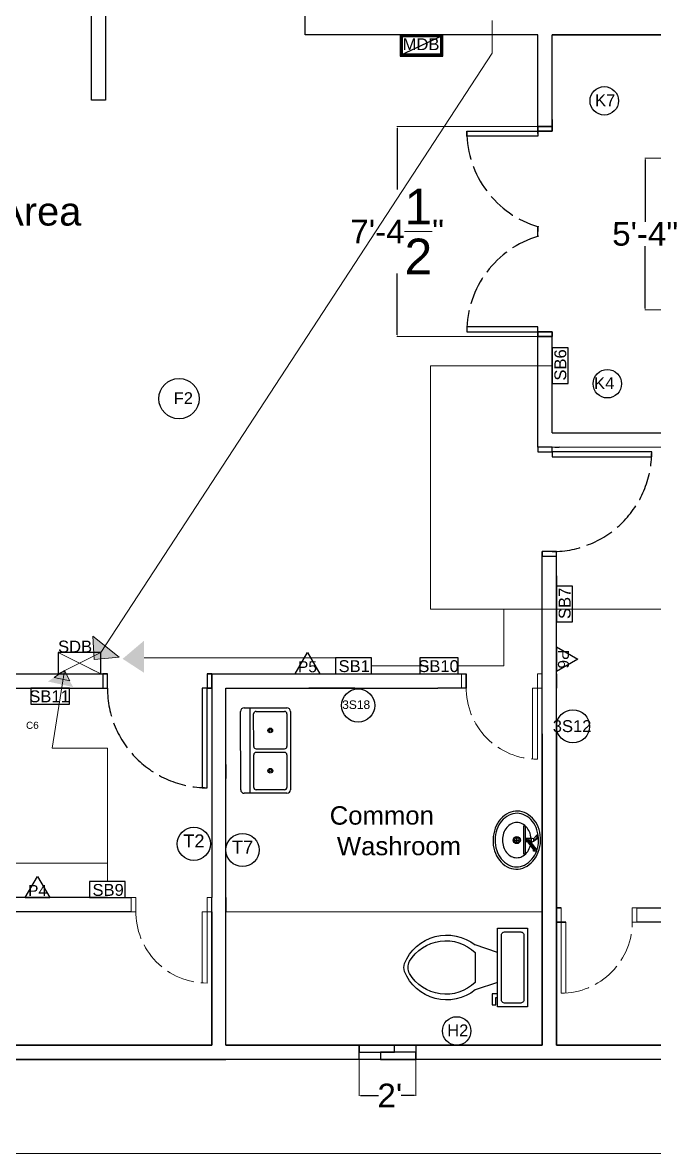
# Model space of a CAD drawing. Header units: inches. Extents: x 1396 to 31789, y 4626 to 27828.
# Drawn here: x 24419.8 to 24686.2, y 26035.4 to 26512.1 of the extents above; entities that cross this region are included whole.
import ezdxf
from ezdxf.enums import TextEntityAlignment as Align

# ---------------------------------------------------------------- set-up
doc = ezdxf.new("R2010")
doc.units = ezdxf.units.IN
doc.header["$MEASUREMENT"] = 0
doc.linetypes.add('ACAD_ISO02W100', pattern=[15, 12, -3])
doc.layers.add('bath', color=4, linetype='Continuous')
doc.layers.add('SB Grouping and', color=1, linetype='ACAD_ISO02W100')
doc.layers.add('text', color=6, linetype='Continuous', lineweight=9)
doc.styles.add('Arial', font='arial.ttf')
doc.styles.get("Standard").update_dxf_attribs({"font": 'arial.ttf'})
doc.dimstyles.new('civil layout', dxfattribs={"dimtxt": 10, "dimasz": 0.625, "dimexe": 0.18, "dimexo": 0.0625, "dimgap": 0.09, "dimtad": 0, "dimtih": 1, "dimtoh": 1, "dimdec": 1, "dimzin": 0, "dimdsep": 46, "dimlunit": 4, "dimtxsty": 'Standard', "dimcen": 0.09, "dimclrd": 256, "dimclre": 256, "dimclrt": 256, "dimadec": 0, "dimazin": 0, "dimtfac": 1.5, "dimtdec": 1, "dimtofl": 0, "dimtmove": 0, "dimatfit": 0, "dimfxl": 1, "dimtolj": 1, "dimtzin": 0, "dimlwe": -1, "dimarcsym": 0})

# ---------------------------------------------------------------- blocks, each defined once
blk = doc.blocks.new('*D182')
at = {"layer": 'Defpoints', "color": 0, "transparency": 16777216}
for p in [(24682.28, 26455.02), (24694.91, 26455.02), (24694.91, 26391.02)]:
    blk.add_point(p, dxfattribs=at)
at = {"layer": 'text', "transparency": 16777216}
for p, q in [((24694.85, 26455.02), (24682.1, 26455.02)), ((24694.85, 26391.02), (24682.1, 26391.02))]:
    blk.add_line(p, q, dxfattribs=at)
at = {"layer": 'text', "lineweight": -2, "transparency": 16777216}
for p, q in [((24682.28, 26454.39), (24682.28, 26428.19)), ((24682.28, 26391.64), (24682.28, 26417.84))]:
    blk.add_line(p, q, dxfattribs=at)
at = {"layer": 'text', "transparency": 16777216}
for points in [[(24682.18, 26454.39), (24682.39, 26454.39), (24682.28, 26455.02)], [(24682.18, 26391.64), (24682.39, 26391.64), (24682.28, 26391.02)]]:
    blk.add_solid(points, dxfattribs=at)
at = {"layer": 'text', "transparency": 16777216, "insert": (24682.28, 26423.02), "char_height": 10, "attachment_point": 5}
blk.add_mtext('\\A1;5\'-4"', dxfattribs=at)
blk = doc.blocks.new('*D185')
at = {"layer": 'Defpoints', "color": 0, "transparency": 16777216}
for p in [(24561.62, 26075.02), (24585.62, 26075.02), (24585.62, 26059.79)]:
    blk.add_point(p, dxfattribs=at)
at = {"layer": 'text', "transparency": 16777216}
for p, q in [((24561.62, 26074.96), (24561.62, 26059.61)), ((24585.62, 26074.96), (24585.62, 26059.61))]:
    blk.add_line(p, q, dxfattribs=at)
at = {"layer": 'text', "lineweight": -2, "transparency": 16777216}
for p, q in [((24562.25, 26059.79), (24569.85, 26059.79)), ((24585, 26059.79), (24579.4, 26059.79))]:
    blk.add_line(p, q, dxfattribs=at)
at = {"layer": 'text', "transparency": 16777216}
for points in [[(24562.25, 26059.9), (24562.25, 26059.69), (24561.62, 26059.79)], [(24585, 26059.9), (24585, 26059.69), (24585.62, 26059.79)]]:
    blk.add_solid(points, dxfattribs=at)
at = {"layer": 'text', "transparency": 16777216, "insert": (24574.62, 26059.79), "char_height": 10, "attachment_point": 5}
blk.add_mtext("\\A1;2'", dxfattribs=at)
blk = doc.blocks.new('Toilet - top')
for p, q in [((9.5, -6), (9.5, -2)), ((-10, -8.5), (-8, -8.5)), ((-10, -9.5), (-10, -8.5)), ((-8, -8.5), (-8, -8)), ((-7, -8), (-7, -9.5)), ((-4, -8), (-6, -14)), ((4, -8), (6, -14)), ((-7, -9.5), (-10, -9.5)), ((4, -14), (-4, -14))]:
    blk.add_line(p, q)
blk.add_lwpolyline([(10.5, -8), (10.5, 0), (-10.5, 0), (-10.5, -8)], close=True)
for points in [[(-9.5, -2), (-9.5, -6)], [(8.5, -1), (-8.5, -1)], [(-8.5, -7), (8.5, -7)]]:
    blk.add_lwpolyline(points)
for centre, radius, start, end in [((-8.62, -1.88), 0.884, 81.8699, 188.1301), ((8.62, -1.88), 0.884, 351.8699, 98.1301), ((-8.62, -6.12), 0.884, 171.8699, 278.1301), ((8.62, -6.12), 0.884, 261.8699, 8.1301), ((3.52, -21.58), 12.17, 141.4691, 247.9714), ((4.2, -21.82), 11.33, 136.3677, 238.9468), ((-3.52, -21.58), 12.17, 292.0284, 38.5307), ((-4.2, -21.82), 11.33, 301.053, 43.6321), ((0, -27.88), 4, 245.7318, 294.2682), ((0, -29), 4, 254.8605, 285.1395)]:
    blk.add_arc(centre, radius, start, end)
blk = doc.blocks.new('Sink-double - 36 in top')
for p, q in [((-18, -4), (18, -4)), ((-0.75, -18.5), (-0.75, -6.5)), ((0.75, -6.5), (0.75, -18.5))]:
    blk.add_line(p, q)
for points in [[(-16.5, 0), (16.5, 0)], [(-18, -19.5), (-18, -1.5)], [(18, -1.5), (18, -19.5)], [(-16.5, -18.5), (-16.5, -6.5)], [(-15.5, -5.5), (-1.75, -5.5)], [(1.75, -5.5), (15.5, -5.5)], [(16.5, -6.5), (16.5, -18.5)], [(16.5, -21), (-16.5, -21)], [(-1.75, -19.5), (-15.5, -19.5)], [(15.5, -19.5), (1.75, -19.5)]]:
    blk.add_lwpolyline(points)
for centre, radius in [((-8.5, -12.5), 1), ((-8.5, -12.5), 0.5), ((8.5, -12.5), 1), ((8.5, -12.5), 0.5)]:
    blk.add_circle(centre, radius)
for centre, radius, start, end in [((-16.5, -1.5), 1.5, 90, 180), ((16.5, -1.5), 1.5, 0, 90), ((-15.5, -6.5), 1, 90, 180), ((-1.75, -6.5), 1, 0, 90), ((1.75, -6.5), 1, 90, 180), ((15.5, -6.5), 1, 0, 90), ((-15.5, -18.5), 1, 180, 270), ((-1.75, -18.5), 1, 270, 0), ((1.75, -18.5), 1, 180, 270), ((15.5, -18.5), 1, 270, 0), ((-16.5, -19.5), 1.5, 180, 270), ((16.5, -19.5), 1.5, 270, 0)]:
    blk.add_arc(centre, radius, start, end)
blk = doc.blocks.new('*D195')
at = {"layer": 'Defpoints', "color": 0, "transparency": 16777216}
for p in [(24640.03, 26468.31), (24577.72, 26379.82), (24640.03, 26379.82)]:
    blk.add_point(p, dxfattribs=at)
at = {"layer": 'text', "transparency": 16777216}
for p, q in [((24639.96, 26468.31), (24577.54, 26468.31)), ((24639.96, 26379.82), (24577.54, 26379.82))]:
    blk.add_line(p, q, dxfattribs=at)
at = {"layer": 'text', "lineweight": -2, "transparency": 16777216}
for p, q in [((24577.72, 26467.68), (24577.72, 26441.71)), ((24577.72, 26380.44), (24577.72, 26406.41))]:
    blk.add_line(p, q, dxfattribs=at)
at = {"layer": 'text', "transparency": 16777216}
for points in [[(24577.61, 26467.68), (24577.82, 26467.68), (24577.72, 26468.31)], [(24577.61, 26380.44), (24577.82, 26380.44), (24577.72, 26379.82)]]:
    blk.add_solid(points, dxfattribs=at)
at = {"layer": 'text', "transparency": 16777216, "insert": (24577.72, 26424.06), "char_height": 10, "attachment_point": 5}
blk.add_mtext('\\A1;7\'-4{\\H1.5x;\\S1/2;}"', dxfattribs=at)
blk = doc.blocks.new('Sink - Oval top')
for p, q in [((-1, 0), (1, 0)), ((0, 1), (0, -1))]:
    blk.add_line(p, q)
at = {"linetype": 'Continuous'}
for points in [[(-12.23, 0.39, 0.117634), (-11.46, -3.36, 0.104469), (-8.88, -6.8, 0.090016), (-5.08, -9.07, 0.08192), (-0.32, -10.02, 0.08192), (4.49, -9.38, 0.090016), (8.42, -7.36, 0.104469), (11.22, -4.09, 0.117634), (12.23, -0.39, 0.117634), (11.46, 3.36, 0.104469), (8.88, 6.8, 0.090016), (5.08, 9.07, 0.08192), (0.32, 10.02, 0.08192), (-4.49, 9.38, 0.090016), (-8.42, 7.36, 0.104469), (-11.22, 4.09, 0.117634)], [(-11.29, 0.16, 0.118622), (-10.52, -3.25, 0.104678), (-8.07, -6.36, 0.089562), (-4.54, -8.37, 0.081185), (-0.13, -9.15, 0.081185), (4.3, -8.49, 0.089562), (7.89, -6.58, 0.104678), (10.42, -3.55, 0.118622), (11.29, -0.16, 0.118622), (10.52, 3.25, 0.104678), (8.07, 6.36, 0.089562), (4.54, 8.37, 0.081185), (0.13, 9.15, 0.081185), (-4.3, 8.49, 0.089562), (-7.89, 6.58, 0.104678), (-10.42, 3.55, 0.118622)], [(-7.42, 0.08, 0.118283), (-6.91, -2.17, 0.104607), (-5.29, -4.21, 0.089718), (-2.97, -5.53, 0.081436), (-0.07, -6.04, 0.081436), (2.84, -5.59, 0.089718), (5.2, -4.33, 0.104607), (6.86, -2.32, 0.118283), (7.42, -0.08, 0.118283), (6.91, 2.17, 0.104607), (5.29, 4.21, 0.089718), (2.97, 5.53, 0.081436), (0.07, 6.04, 0.081436), (-2.84, 5.59, 0.089718), (-5.2, 4.33, 0.104607), (-6.86, 2.32, 0.118283)]]:
    blk.add_lwpolyline(points, format="xyb", close=True, dxfattribs=at)
for radius in [1.5, 1]:
    blk.add_circle((0, 0), radius)
blk = doc.blocks.new('Faucet - single handle front')
for p, q in [((-2, 6), (-2, 5.5)), ((-1, 6), (-2, 6)), ((-0.5, 4), (-2, 5.5)), ((-2, 5.5), (-1, 5.5)), ((-1, 5.5), (-1, 6)), ((0.5, 4), (-1, 6)), ((-1, 5.5), (0.5, 4)), ((-0.25, 2), (3.75, 5)), ((3.75, 4.5), (3.75, 5)), ((3.75, 5), (4.75, 5)), ((4.75, 5), (4.75, 4.5)), ((-0.75, 3), (0.75, 3)), ((-0.75, 0.5), (-0.75, 3)), ((-0.75, 1), (0.75, 1)), ((-0.5, 4), (0.5, 4)), ((3.75, 4.5), (-0.25, 1.5)), ((-0.25, 1.5), (-0.25, 2)), ((0.75, 1.5), (-0.25, 1.5)), ((0.75, 1.5), (4.08742, 4.003)), ((0.75, 3), (0.75, 2.7386)), ((0.75, 1.5), (0.75, 0.5)), ((3.75, 4), (3.75, 4.5)), ((4.75, 4.5), (3.75, 4.5)), ((4.75, 4), (3.75, 4)), ((4.75, 4.5), (4.75, 4))]:
    blk.add_line(p, q)
blk.add_lwpolyline([(-6, 0), (-6, 0.5), (6, 0.5), (6, 0)], close=True)
for centre, start, end in [((1.25426, 3.0302), 151.0646, 180.8629), ((-1.25426, 3.0302), 359.1371, 28.93536)]:
    blk.add_arc(centre, 2.00448, start, end)

msp = doc.modelspace()

# ---------------------------------------------------------------- hatches: boundary and pattern name
at = {"layer": 'text'}
h = msp.add_hatch(color=1, dxfattribs=at)
h.dxf.hatch_style = 1
h.paths.add_polyline_path([(24453.98, 26249.82), (24449.44, 26253.45), (24449.92, 26243.6)])
h.paths.add_polyline_path([(24453.98, 26249.82), (24449.92, 26243.6), (24460.56, 26244.55)])
h = msp.add_hatch(color=1, dxfattribs=at)
h.dxf.hatch_style = 1
h.paths.add_polyline_path([(24471, 26251.56), (24461.96, 26243.89), (24471, 26243.89)])
h.paths.add_polyline_path([(24471, 26243.89), (24461.96, 26243.89), (24471, 26237.99)])
h = msp.add_hatch(color=1, dxfattribs=at)
h.dxf.hatch_style = 1
h.paths.add_polyline_path([(24436.98, 26235.68), (24432.49, 26235.68), (24430.43, 26234.34), (24436.54, 26232.98)])
h.paths.add_polyline_path([(24437.51, 26238.97), (24432.49, 26235.68), (24436.98, 26235.68)])
h.paths.add_polyline_path([(24439.16, 26235.68), (24436.98, 26235.68), (24436.54, 26232.98), (24441.01, 26231.99)])
h.paths.add_polyline_path([(24437.51, 26238.97), (24436.98, 26235.68), (24439.16, 26235.68)])

# ---------------------------------------------------------------- linework, layer by layer
at = {"color": 7}
for p, q in [((24448.77, 26485.39), (24448.77, 26681.02)), ((24579.39, 26498.49), (24596.54, 26506.55)), ((24644.23, 26333.11), (24646.02, 26333.11)), ((24163.46, 26237.57), (24455.53, 26237.57)), ((24499.53, 26237.57), (24594.83, 26237.57)), ((24163.46, 26231.57), (24455.53, 26231.57)), ((24499.53, 26231.57), (24499.53, 26193.41)), ((24505.53, 26231.57), (24594.83, 26231.57))]:
    msp.add_line(p, q, dxfattribs=at)
for p, q in [((24637.03, 26465.31), (24637.03, 26507.02)), ((24643.02, 26466.31), (24643.02, 26507.02)), ((24643.02, 26507.02), (24694.91, 26507.02)), ((24637.03, 26421.99), (24637.03, 26426.13)), ((24637.03, 26339.11), (24637.03, 26380.82)), ((24643.02, 26339.11), (24643.02, 26380.82)), ((24638.83, 26259.45), (24638.83, 26289.12)), ((24644.83, 26259.45), (24644.83, 26287.11)), ((24644.84, 26278.84), (24644.84, 26259.45)), ((24559.88, 26231.57), (24540.49, 26231.57))]:
    msp.add_line(p, q)
at = {"color": 0}
for p, q in [((24644.84, 26248.96), (24644.84, 26238.59)), ((24644.84, 26248.96), (24653.82, 26243.77)), ((24534.72, 26237.57), (24539.9, 26246.55)), ((24539.9, 26246.55), (24545.08, 26237.57)), ((24653.82, 26243.77), (24644.84, 26238.59)), ((24534.72, 26237.57), (24545.08, 26237.57)), ((24420.92, 26143.22), (24426.1, 26152.19)), ((24426.1, 26152.19), (24431.28, 26143.22)), ((24420.92, 26143.22), (24431.28, 26143.22))]:
    msp.add_line(p, q, dxfattribs=at)
for points in [[(24820.91, 26075.02), (23968.91, 26075.02), (23968.91, 26687.02), (24820.91, 26687.02), (24820.91, 26355.45)], [(24454.77, 26567.02), (24454.77, 26479.39)], [(24637.03, 26507.02), (24538.91, 26507.02), (24538.91, 26515.02)], [(24637.03, 26507.02), (24637.02, 26507.02)], [(24742.91, 26507.02), (24643.02, 26507.02)], [(24454.77, 26485.39), (24454.77, 26479.39), (24448.77, 26479.39), (24448.77, 26485.39)], [(24637.03, 26468.31), (24637.03, 26471.31)], [(24643.02, 26471.31), (24643.03, 26471.31), (24643.03, 26468.31)], [(24637.03, 26333.11), (24637.02, 26333.11), (24637.02, 26339.11), (24637.03, 26339.11)], [(24637.03, 26333.11), (24637.03, 26339.11)], [(24637.03, 26333.11), (24637.03, 26339.11)], [(24637.03, 26339.11), (24637.03, 26339.11)], [(24643.02, 26339.11), (24813.11, 26339.11)], [(24643.02, 26339.11), (24643.03, 26339.11)], [(24778.91, 26339.04), (24643.02, 26339.11)], [(24643.02, 26339.11), (24643.02, 26339.11), (24643.02, 26339.11)], [(24773.02, 26333.04), (24646.02, 26333.11)], [(24638.83, 26132.92), (24638.83, 26259.45)], [(24646.83, 26138.92), (24644.83, 26138.92), (24644.83, 26259.45)], [(24497.53, 26237.57), (24499.53, 26237.57), (24499.53, 26231.57), (24495.53, 26231.57)], [(24499.53, 26231.57), (24499.53, 26237.57), (24505.53, 26237.57)], [(24600.83, 26237.57), (24606.83, 26237.57), (24606.83, 26231.57), (24600.83, 26231.57)], [(24606.83, 26231.57), (24606.83, 26237.57)], [(24638.83, 26231.57), (24638.83, 26237.57)], [(24644.83, 26237.57), (24644.83, 26231.57)], [(24638.83, 26212.24), (24638.83, 26081.02), (24505.53, 26081.02), (24505.53, 26231.57)], [(24600.83, 26231.57), (24594.83, 26231.57)], [(24644.83, 26218.24), (24644.83, 26081.02)], [(24644.83, 26218.24), (24644.83, 26212.24)], [(24505.53, 26199.41), (24505.53, 26212.24)], [(24505.53, 26199.41), (24505.53, 26193.41)], [(24499.53, 26193.41), (24499.53, 26143.22)], [(24455.53, 26143.22), (24201.5, 26143.22)], [(24455.53, 26143.22), (24461.53, 26143.22)], [(24461.53, 26143.22), (24465.53, 26143.22)], [(24499.53, 26137.22), (24499.53, 26143.22)], [(24505.53, 26081.02), (24505.53, 26143.22)], [(24505.53, 26143.22), (24505.53, 26137.22)], [(24505.53, 26143.22), (24505.53, 26137.22)], [(24499.53, 26137.22), (24499.53, 26081.02), (24163.41, 26081.02)], [(24163.41, 26081.02), (24499.53, 26081.02), (24499.53, 26137.22)], [(24455.53, 26137.22), (24163.41, 26137.22)], [(24461.53, 26137.22), (24455.53, 26137.22)], [(24465.53, 26137.22), (24461.53, 26137.22)], [(24638.83, 26081.02), (24638.83, 26138.92)], [(24638.83, 26132.92), (24638.83, 26138.92)], [(24638.83, 26132.92), (24638.83, 26138.92)], [(24638.83, 26132.92), (24638.83, 26138.92)], [(24648.83, 26132.92), (24644.83, 26132.92), (24644.83, 26138.92), (24646.83, 26138.92)], [(24644.83, 26138.92), (24644.83, 26132.92)], [(24678.83, 26138.92), (24682.83, 26138.92)], [(24682.83, 26138.92), (24688.83, 26138.92)], [(24814.91, 26132.92), (24814.91, 26081.02), (24644.83, 26081.02)], [(24644.83, 26081.02), (24814.91, 26081.02), (24814.91, 26132.92)], [(24814.7, 26081.02), (24644.83, 26081.02), (24644.83, 26132.92), (24648.83, 26132.92)], [(24682.83, 26132.92), (24678.83, 26132.92)], [(24688.83, 26132.92), (24682.83, 26132.92)], [(24499.53, 26081.02), (24484.94, 26081.02)], [(24484.94, 26081.02), (24499.53, 26081.02)], [(24638.83, 26081.02), (24505.53, 26081.02)], [(24505.53, 26081.02), (24638.83, 26081.02)], [(24638.83, 26081.02), (24505.53, 26081.02)], [(24554.8, 26081.02), (24638.83, 26081.02)], [(24157.41, 26075.02), (24505.53, 26075.02)], [(24644.83, 26075.02), (24499.53, 26075.02)], [(24505.53, 26075.02), (24499.53, 26075.02)], [(24644.83, 26075.02), (24638.83, 26075.02)]]:
    msp.add_lwpolyline(points)
for points in [[(24578.97, 26498.02), (24596.97, 26498.02), (24596.97, 26507.02), (24578.97, 26507.02)], [(24579.84, 26498.97), (24596.17, 26498.97), (24596.17, 26506.08), (24579.84, 26506.08)], [(24649.76, 26359.96), (24649.76, 26375.02), (24643.02, 26375.02), (24643.02, 26359.96)], [(24651.57, 26259.45), (24651.57, 26274.51), (24644.83, 26274.51), (24644.83, 26259.45)], [(24434.72, 26237.57), (24452.72, 26237.57), (24452.72, 26246.57), (24434.72, 26246.57)], [(24551.76, 26237.57), (24566.82, 26237.57), (24566.82, 26244.3), (24551.76, 26244.3)], [(24587.31, 26237.57), (24603.5, 26237.57), (24603.5, 26244.3), (24587.31, 26244.3)], [(24423.29, 26224.84), (24439.49, 26224.84), (24439.49, 26231.57), (24423.29, 26231.57)], [(24448, 26143.22), (24463.06, 26143.22), (24463.06, 26149.95), (24448, 26149.95)]]:
    msp.add_lwpolyline(points, close=True)
at = {"color": 4}
msp.add_lwpolyline([(24579.39, 26498.49), (24596.54, 26498.49), (24596.54, 26506.55), (24579.39, 26506.55)], close=True, dxfattribs=at)
at = {"color": 240, "true_color": 0xed1f24}
for points in [[(24643.03, 26466.31), (24643.03, 26468.31), (24637.03, 26468.31), (24637.03, 26464.31)], [(24637.03, 26464.31), (24607.03, 26464.31), (24607.03, 26466.31), (24643.03, 26466.31)], [(24637.03, 26426.13), (24637.03, 26424.06), (24637.03, 26424.06)], [(24637.26, 26426.06), (24637.03, 26426.06), (24637.03, 26424.06), (24637.03, 26424.06)], [(24637.03, 26421.99), (24637.03, 26424.06), (24637.03, 26424.06)], [(24637.26, 26422.06), (24637.03, 26422.06), (24637.03, 26424.06), (24637.03, 26424.06)], [(24637.03, 26383.82), (24607.03, 26383.82), (24607.03, 26381.82), (24643.03, 26381.82)], [(24643.03, 26381.82), (24643.03, 26379.82), (24637.03, 26379.82), (24637.03, 26383.82)]]:
    msp.add_lwpolyline(points, dxfattribs=at)
for points in [[(24643.03, 26468.31), (24643.03, 26466.31), (24637.03, 26466.31), (24637.03, 26468.31)], [(24643.03, 26379.82), (24643.03, 26381.82), (24637.03, 26381.82), (24637.03, 26379.82)]]:
    msp.add_lwpolyline(points, close=True, dxfattribs=at)
at = {"color": 1}
for points in [[(24643.03, 26331.12), (24643.03, 26333.12), (24637.03, 26333.12), (24637.03, 26331.12)], [(24685.03, 26329.12), (24685.03, 26331.12), (24643.03, 26331.12), (24643.03, 26329.12)], [(24644.83, 26287.15), (24644.83, 26289.15), (24638.83, 26289.15), (24638.83, 26287.15)], [(24453.57, 26231.57), (24455.57, 26231.57), (24455.57, 26237.57), (24453.57, 26237.57)], [(24497.53, 26231.57), (24499.53, 26231.57), (24499.53, 26237.57), (24497.53, 26237.57)], [(24495.53, 26189.57), (24497.53, 26189.57), (24497.53, 26231.57), (24495.53, 26231.57)]]:
    msp.add_lwpolyline(points, close=True, dxfattribs=at)
for points in [[(24638.23, 26331.12), (24638.23, 26331.11)], [(24638.83, 26289.15), (24638.83, 26287.15), (24644.83, 26287.15), (24644.83, 26289.15)]]:
    msp.add_lwpolyline(points, dxfattribs=at)
at = {"color": 146, "true_color": 0x105689}
msp.add_lwpolyline([(24585.62, 26081.02), (24585.62, 26075.02), (24561.62, 26075.02), (24561.62, 26081.02)], close=True, dxfattribs=at)
at = {"color": 165, "true_color": 0x5e67af}
for points in [[(24576.62, 26078.02), (24576.62, 26081.02), (24561.62, 26081.02), (24561.62, 26078.02)], [(24585.62, 26075.02), (24585.62, 26078.02), (24570.62, 26078.02), (24570.62, 26075.02)]]:
    msp.add_lwpolyline(points, close=True, dxfattribs=at)
for centre, radius in [((24665.02, 26479.14), 6), ((24666.32, 26359.87), 6), ((24485.73, 26353.56), 8.5), ((24561.24, 26224.21), 7), ((24651.83, 26215.43), 7), ((24491.98, 26165.87), 7), ((24512.53, 26163.3), 7), ((24602.82, 26087.02), 6)]:
    msp.add_circle(centre, radius)
at = {"color": 240, "linetype": 'ACAD_ISO02W100', "true_color": 0xed1f24}
for centre, start, end in [((24649.03, 26466.31), 180, 253.7047), ((24649.03, 26381.82), 106.2953, 180)]:
    msp.add_arc(centre, 41.93, start, end, dxfattribs=at)
at = {"color": 1, "linetype": 'ACAD_ISO02W100'}
for centre, start, end in [((24643.03, 26331.12), 270, 0), ((24497.53, 26231.57), 180, 270)]:
    msp.add_arc(centre, 42, start, end, dxfattribs=at)
at = {"layer": 'text', "color": 1, "linetype": 'Continuous'}
for p, q in [((24617.76, 26513.02), (24617.76, 26499.27)), ((24617.76, 26499.27), (24452.72, 26246.57)), ((24643.02, 26367.49), (24591.72, 26367.49)), ((24591.72, 26367.49), (24591.72, 26264.77)), ((24591.72, 26264.77), (24644.83, 26264.77)), ((24622.72, 26240.94), (24622.72, 26264.77)), ((24644.83, 26264.77), (24696.22, 26264.77)), ((24566.82, 26240.94), (24590.72, 26240.94)), ((24603.5, 26240.94), (24622.72, 26240.94)), ((24432.22, 26206.27), (24437.51, 26238.97)), ((24455.53, 26206.27), (24432.22, 26206.27)), ((24455.53, 26149.95), (24455.53, 26206.27)), ((24140.22, 26157.77), (24455.53, 26157.77)), ((24455.53, 26157.77), (24455.53, 26149.95))]:
    msp.add_line(p, q, dxfattribs=at)
at = {"layer": 'text', "color": 7}
for p, q in [((24643.03, 26333.12), (24645.12, 26333.11)), ((24452.72, 26237.57), (24434.72, 26246.57)), ((24434.72, 26246.57), (24452.72, 26246.57)), ((24452.72, 26246.57), (24434.72, 26237.57)), ((24434.72, 26237.57), (24452.72, 26237.57)), ((24505.53, 26137.22), (24638.83, 26137.22))]:
    msp.add_line(p, q, dxfattribs=at)
at = {"layer": 'text', "color": 1}
for p, q in [((24449.44, 26253.45), (24460.56, 26244.55)), ((24449.92, 26243.6), (24449.44, 26253.45)), ((24460.56, 26244.55), (24449.92, 26243.6)), ((24551.76, 26244.3), (24471, 26244.3)), ((24437.51, 26238.97), (24433.06, 26236.06)), ((24433.06, 26236.06), (24439.71, 26234.58)), ((24439.71, 26234.58), (24437.51, 26238.97)), ((24634.83, 26231.57), (24634.83, 26201.57)), ((24636.83, 26231.57), (24636.83, 26201.57)), ((24495.53, 26137.22), (24495.53, 26107.21)), ((24497.53, 26137.22), (24497.53, 26107.21)), ((24646.83, 26132.92), (24646.83, 26102.91)), ((24648.83, 26132.92), (24648.83, 26102.91))]:
    msp.add_line(p, q, dxfattribs=at)
at = {"layer": 'text', "color": 7, "linetype": 'ACAD_ISO02W100'}
msp.add_line((24434.72, 26246.57), (24452.72, 26237.57), dxfattribs=at)
at = {"layer": 'text', "color": 0}
msp.add_line((24455.53, 26237.57), (24455.53, 26231.57), dxfattribs=at)
msp.add_lwpolyline([(23878.22, 26819.5), (25004.78, 26819.5), (25004.78, 26035.39), (23878.22, 26035.39)], close=True, dxfattribs=at)
at = {"layer": 'text', "color": 1}
for points in [[(24606.83, 26231.57), (24604.83, 26231.57), (24604.83, 26237.57), (24606.83, 26237.57)], [(24636.83, 26237.57), (24638.83, 26237.57), (24638.83, 26231.57), (24634.83, 26231.57)], [(24467.53, 26137.22), (24465.53, 26137.22), (24465.53, 26143.22), (24467.53, 26143.22)], [(24497.53, 26143.22), (24499.53, 26143.22), (24499.53, 26137.22), (24495.53, 26137.22)], [(24646.83, 26138.92), (24644.83, 26138.92), (24644.83, 26132.92), (24648.83, 26132.92)], [(24676.83, 26132.92), (24678.83, 26132.92), (24678.83, 26138.92), (24676.83, 26138.92)]]:
    msp.add_lwpolyline(points, dxfattribs=at)
for points in [[(24604.83, 26231.57), (24604.83, 26237.57), (24606.83, 26237.57), (24606.83, 26231.57)], [(24636.83, 26231.57), (24636.83, 26237.57), (24638.83, 26237.57), (24638.83, 26231.57)], [(24465.53, 26137.22), (24465.53, 26143.22), (24467.53, 26143.22), (24467.53, 26137.22)], [(24497.53, 26137.22), (24497.53, 26143.22), (24499.53, 26143.22), (24499.53, 26137.22)], [(24646.83, 26132.92), (24646.83, 26138.92), (24644.83, 26138.92), (24644.83, 26132.92)], [(24678.83, 26132.92), (24678.83, 26138.92), (24676.83, 26138.92), (24676.83, 26132.92)]]:
    msp.add_lwpolyline(points, close=True, dxfattribs=at)
at = {"layer": 'text', "color": 1, "linetype": 'ACAD_ISO02W100'}
for centre, start, end in [((24636.83, 26231.57), 179.0452, 270), ((24497.53, 26137.22), 179.0452, 270), ((24646.83, 26132.92), 270, 0.9548)]:
    msp.add_arc(centre, 30, start, end, dxfattribs=at)

# ---------------------------------------------------------------- block references
at = {"layer": 'bath', "color": 0, "rotation": 90.07442240366017}
msp.add_blockref('Sink-double - 36 in top', (24511.72, 26205.19), dxfattribs=at)
at = {"layer": 'bath'}
for name, p, rotation in [('Sink - Oval top', (24628.15, 26167.47), 90.14884480726107), ('Faucet - single handle front', (24631.15, 26167.48), 270.1488448072608)]:
    msp.add_blockref(name, p, dxfattribs=dict(at, rotation=rotation))
at = {"layer": 'bath', "xscale": -1.58112565150312, "yscale": 1.58112565150312, "zscale": 1.58112565150312, "rotation": 270}
msp.add_blockref('Toilet - top', (24632.72, 26113.77), dxfattribs=at)

# ---------------------------------------------------------------- texts
for s, p in [('K7', (24661.12, 26476.88)), ('K4', (24660.75, 26357.61)), ('F2', (24483.47, 26351.3)), ('SDB', (24434.72, 26246.57)), ('SB1', (24553, 26238.32)), ('SB10', (24586.62, 26238.32)), ('SB11', (24422.6, 26225.59)), ('SB9', (24449.24, 26143.96)), ('H2', (24598.79, 26084.76))]:
    msp.add_text(s, height=5).set_placement(p)
for s, p in [('SB6', (24649.01, 26361.2)), ('SB7', (24650.82, 26260.69))]:
    msp.add_text(s, height=5, rotation=90).set_placement(p)
at = {"color": 0, "style": 'Arial'}
msp.add_text('P6', height=4.666, rotation=270, dxfattribs=at).set_placement((24647.83, 26243.77), align=Align.MIDDLE_CENTER)
for s, p in [('P5', (24539.9, 26240.57)), ('P4', (24426.1, 26146.21))]:
    msp.add_text(s, height=4.666, dxfattribs=at).set_placement(p, align=Align.MIDDLE_CENTER)
at = {"color": 7, "insert": (24580.02, 26505.51), "char_height": 5, "attachment_point": 1}
msp.add_mtext_dynamic_manual_height_columns('MDB', width=10.5, gutter_width=1, heights=[0], dxfattribs=at)
at = {"insert": (24347.63, 26438.56), "char_height": 12, "attachment_point": 1}
msp.add_mtext_dynamic_manual_height_columns('{\\C6;Dinning Area}', width=149.0576, gutter_width=1, heights=[0], dxfattribs=at)
at = {"attachment_point": 6}
for s, insert, char_height, width in [('3S18', (24566.32, 26224.54), 3.614, 7.2287), ('3S12', (24659.62, 26215.49), 5, 10), ('T2', (24496.48, 26167.11), 5.5, 10), ('T7', (24517.03, 26164.53), 5.5, 10)]:
    msp.add_mtext(s, dxfattribs=dict(at, insert=insert, char_height=char_height, width=width))
at = {"layer": 'SB Grouping and', "linetype": 'ACAD_ISO02W100', "insert": (24421.22, 26217.37), "char_height": 3, "attachment_point": 1}
msp.add_mtext_dynamic_manual_height_columns('C6', width=5.5, gutter_width=1, heights=[0], dxfattribs=at)
at = {"layer": 'text', "color": 0, "insert": (24549.26, 26181.73), "char_height": 7.7522, "attachment_point": 1, "rotation": 0.0744}
msp.add_mtext_dynamic_manual_height_columns('{\\C256;Common\\P Washroom}', width=105.691, gutter_width=1.55, heights=[34.95], dxfattribs=at)

# ---------------------------------------------------------------- dimensions: what is measured, and where the dimension line sits
at = {"layer": 'text', "color": 7}
dim = msp.add_linear_dim(base=(24577.72, 26379.82), p1=(24640.03, 26468.31), p2=(24640.03, 26379.82), angle=90, dimstyle='civil layout', dxfattribs=at)
dim.commit()
dim.dimension.update_dxf_attribs({"geometry": '*D195', "text_midpoint": (24577.72, 26424.06)})
at = {"layer": 'text'}
dim = msp.add_linear_dim(base=(24682.28, 26455.02), p1=(24694.91, 26391.02), p2=(24694.91, 26455.02), angle=90, dimstyle='civil layout', dxfattribs=at)
dim.commit()
dim.dimension.update_dxf_attribs({"geometry": '*D182', "text_midpoint": (24682.28, 26423.02)})
at = {"layer": 'text', "color": 217, "true_color": 0x93278f}
dim = msp.add_linear_dim(base=(24585.62, 26059.79), p1=(24561.62, 26075.02), p2=(24585.62, 26075.02), dimstyle='civil layout', dxfattribs=at)
dim.commit()
dim.dimension.update_dxf_attribs({"geometry": '*D185', "text_midpoint": (24574.62, 26059.79), "dimtype": 160})

doc.saveas('drawing.dxf')
